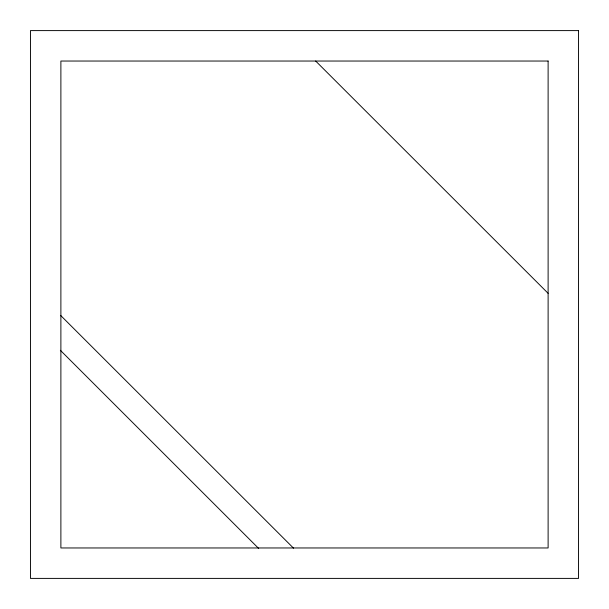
<?xml version="1.0" encoding="UTF-8"?>
<svg xmlns="http://www.w3.org/2000/svg" width="609" height="609" viewBox="0 0 609 609"><rect width="100%" height="100%" fill="white"/><g stroke="black" fill="none" stroke-linecap="round" stroke-linejoin="round"><path stroke-width="0.91" d="M315.683 61.037L548.115 293.325M60.679 315.47L293.53 548.176M60.367 350.297L258.703 548.503M578.55 30.602L30.45 30.602L30.45 578.398L578.55 578.398L578.55 30.602M548.115 61.037L60.885 61.037L60.885 547.963L548.115 547.963L548.115 61.037"/></g></svg>
